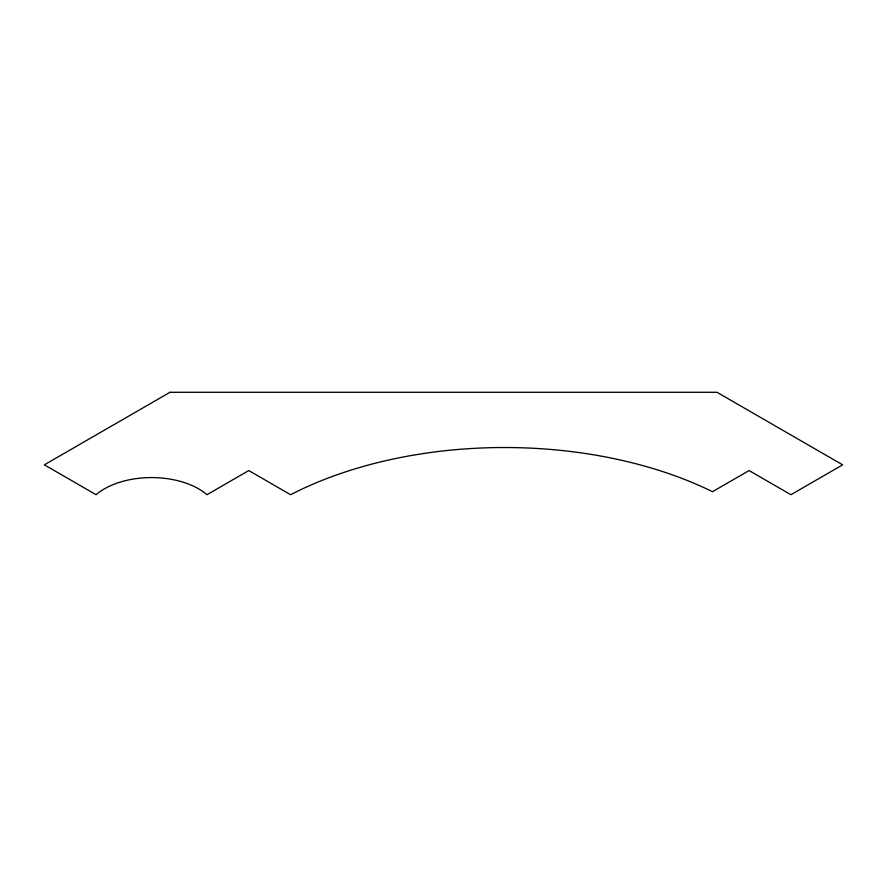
<?xml version="1.0" encoding="UTF-8"?>
<svg xmlns="http://www.w3.org/2000/svg" width="887" height="887" viewBox="0 0 887 887"><rect width="100%" height="100%" fill="white"/><g stroke="black" fill="none" stroke-linecap="round" stroke-linejoin="round"><path stroke-width="1.33" d="M170.005 392.287L44.35 464.832L96.095 494.713A66.625 38.463 0 0 1 206.97 494.713L248.781 470.565L290.592 494.713A320.872 185.25 0 0 1 712.505 491.697L749.094 470.565L790.905 494.713L842.65 464.832L716.995 392.287L170.005 392.287"/></g></svg>
